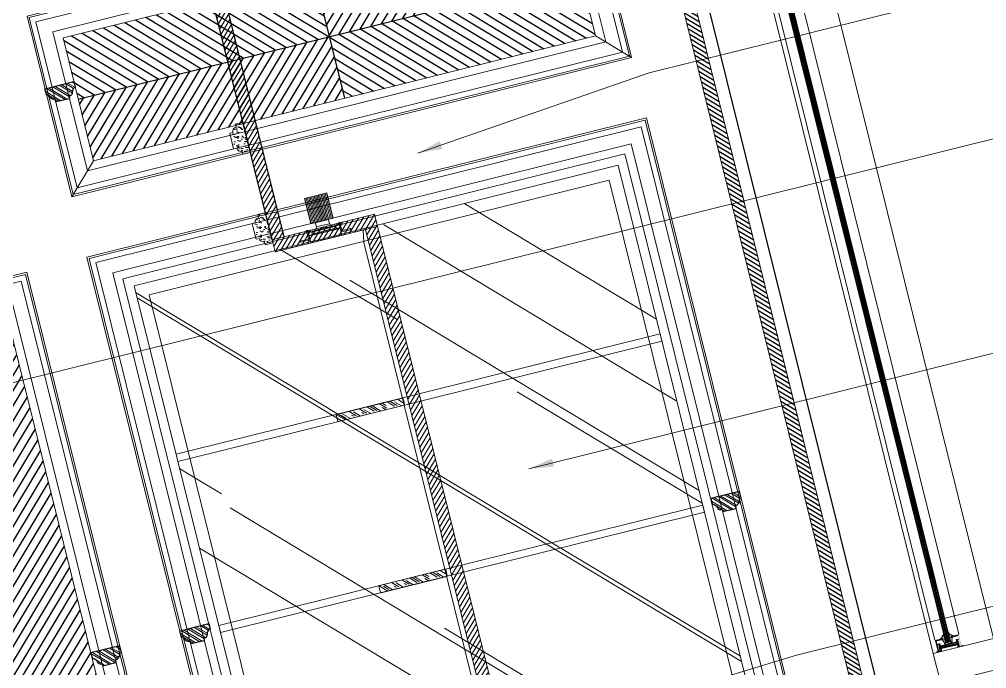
# Model space of a CAD drawing. Header units: inches. Extents: x 252212 to 296477, y 417293 to 492071.
# Drawn here: x 269082 to 270642, y 474180 to 475227 of the extents above; entities that cross this region are included whole.
import ezdxf

# ---------------------------------------------------------------- set-up
doc = ezdxf.new("R2010")
doc.units = ezdxf.units.IN
doc.header["$MEASUREMENT"] = 0
for name, color, linetype in [('8', 8, 'Continuous'), ('gypsum', 31, 'Continuous'), ('Layer1', 1, 'Continuous'), ('Layer2', 2, 'Continuous'), ('Layer7', 8, 'Continuous'), ('MARBLE HATCH', 251, 'Continuous'), ('WOOD LINES', 35, 'Continuous')]:
    doc.layers.add(name, color=color, linetype=linetype)
for name, color, linetype, lineweight in [('A-FLOR-SLAB', 5, 'Continuous', 40), ('A-GLAZ', 134, 'Continuous', 18), ('A-RNDR-ALUM', 1, 'Continuous', 9), ('A-RNDR-PT36', 253, 'Continuous', 20), ('Glass', 4, 'Continuous', 0), ('Glass-Mirror', 4, 'Continuous', 0), ('GRC Hatch', 253, 'Continuous', 0), ('ID-NOTES', 3, 'Continuous', 0), ('Lighting', 7, 'Continuous', 0), ('Marble', 6, 'Continuous', 0)]:
    doc.layers.add(name, color=color, linetype=linetype, lineweight=lineweight)
doc.styles.add('ZZ-Dim All', font='romans.shx', dxfattribs={"width": 0.8})
doc.dimstyles.new('DIM 0200', dxfattribs={"dimscale": 200, "dimtxt": 1, "dimasz": 0.8, "dimexe": 0.5, "dimexo": 1, "dimgap": 0.4, "dimtad": 1, "dimdec": 0, "dimrnd": 10, "dimdsep": 46, "dimtxsty": 'ZZ-Dim All', "dimblk1": 'ARCHTICK', "dimblk2": 'ARCHTICK', "dimsah": 1, "dimcen": 1, "dimdle": 0.5, "dimclrd": 256, "dimclre": 256, "dimclrt": 256, "dimadec": 0, "dimazin": 2, "dimtfac": 1, "dimtdec": 0, "dimtix": 1, "dimtmove": 2, "dimatfit": 2, "dimfxl": 1, "dimfxlon": 1, "dimtolj": 1, "dimtzin": 0, "dimlwd": -1, "dimlwe": -1, "dimarcsym": 0})
pattern_1 = [(148.971423, (251801.224, 417538.058), (-6.443319, -10.711379), [])]
pattern_2 = [(58.971423, (251801.224, 417538.058), (-10.711379, 6.443319), [])]
pattern_3 = [(45, (-39154.6824, -48912.3394), (-4.4194174, 4.4194174), [])]

# ---------------------------------------------------------------- blocks, each defined once
blk = doc.blocks.new('GLAZ-4')
at = {"layer": 'A-GLAZ'}
for p, q in [((-26.3, 561.6, 0), (-26.3, 1741.5, 0)), ((-24.9, 561.6, 0), (-24.9, 1741.5, 0)), ((-23.6, 561.6, 0), (-23.6, 1741.5, 0)), ((-22.3, 561.6, 0), (-22.3, 1741.5, 0)), ((-20.9, 561.6, 0), (-20.9, 1741.5, 0)), ((-19.6, 561.6, 0), (-19.6, 1741.5, 0)), ((-18.3, 561.6, 0), (-18.3, 1741.5, 0))]:
    blk.add_line(p, q, dxfattribs=at)
at = {"layer": 'A-RNDR-ALUM'}
for p, q in [((-50, 1775, 0), (-50, 550, 0)), ((50, 1775, 0), (50, 550, 0)), ((-38.2, 560.7, 0), (-37.5, 560.7, 0)), ((-38.2, 560.7, 0), (-38.2, 552.6, 0)), ((-38.2, 560.7, 0), (-37.5, 560.7, 0)), ((-38.2, 560.7, 0), (-38.2, 552.6, 0)), ((-38.2, 552.6, 0), (-37.5, 552.6, 0)), ((-38.2, 552.6, 0), (-37.5, 552.6, 0)), ((-37.5, 560.7, 0), (-37.5, 552.6, 0)), ((-37.5, 560.7, 0), (-37.5, 552.6, 0)), ((-37.5, 559, 0), (-7.1, 559, 0)), ((-37.5, 559, 0), (-7.1, 559, 0)), ((-37.5, 557.8, 0), (-7.1, 557.8, 0)), ((-37.5, 557.8, 0), (-7.1, 557.8, 0)), ((-37.5, 556.6, 0), (-7.1, 556.6, 0)), ((-37.5, 556.6, 0), (-7.1, 556.6, 0)), ((-37.5, 555.5, 0), (-7.1, 555.5, 0)), ((-37.5, 555.5, 0), (-7.1, 555.5, 0)), ((-37.5, 554.3, 0), (-7.1, 554.3, 0)), ((-37.5, 554.3, 0), (-7.1, 554.3, 0)), ((-36, 560.7, 0), (-35.3, 560.7, 0)), ((-36, 560.7, 0), (-35.3, 560.7, 0)), ((-36, 552.6, 0), (-35.3, 552.6, 0)), ((-36, 552.6, 0), (-35.3, 552.6, 0)), ((-6.4, 560.7, 0), (-7.1, 560.7, 0)), ((-7.1, 560.7, 0), (-7.1, 552.6, 0)), ((-6.4, 560.7, 0), (-7.1, 560.7, 0)), ((-7.1, 560.7, 0), (-7.1, 552.6, 0)), ((-6.4, 552.6, 0), (-7.1, 552.6, 0)), ((-6.4, 552.6, 0), (-7.1, 552.6, 0)), ((-6.4, 560.7, 0), (-6.4, 552.6, 0)), ((-6.4, 560.7, 0), (-6.4, 552.6, 0))]:
    blk.add_line(p, q, dxfattribs=at)
at = {"layer": 'A-RNDR-ALUM', "elevation": 0}
blk.add_lwpolyline([(-14, 567.6), (-15.6, 567.6), (-15.6, 570.6, 0.015553), (-14.8, 570), (-11.6, 570, -0.104304), (-18.3, 576.1), (-18.3, 573.6, 0.016036), (-17.6, 572.8), (-17.6, 571.6), (-18.3, 570.9), (-18.3, 568.1), (-17.6, 568.7), (-17.6, 566.4), (-18.3, 565.7), (-18.3, 562.9), (-17.6, 563.5), (-17.6, 562.2, -0.414214), (-18.3, 561.6), (-26.3, 561.6, -0.414214), (-26.9, 562.2), (-26.9, 563.5), (-26.3, 562.9), (-26.3, 565.7), (-26.9, 566.4), (-26.9, 568.7), (-26.3, 568.1), (-26.3, 570.9), (-26.9, 571.6), (-26.9, 572.8, 0.016036), (-26.3, 573.6), (-26.3, 576.1, -0.104304), (-33, 570), (-29.8, 570, 0.015553), (-28.9, 570.6), (-28.9, 567.6), (-30.6, 567.6, -0.021646), (-28.9, 564.1), (-28.9, 562.2, 0.414214), (-26.3, 559.6), (-18.3, 559.6, 0.414214), (-15.6, 562.2), (-15.6, 564.1, -0.021646)], format="xyb", close=True, dxfattribs=at)
blk.add_lwpolyline([(-50, 550), (50, 550), (50, 500), (-50, 500)], close=True, dxfattribs=at)
at = {"layer": 'A-RNDR-ALUM', "const_width": 0.928, "elevation": 0}
for points in [[(-43.7, 551.4, 0.414214), (-44.2, 550.9)], [(-43.7, 551.4, 0.414214), (-44.2, 550.9)], [(-0.7, 551.4, -0.414214), (-0.2, 551)], [(-0.7, 551.4, -0.414214), (-0.2, 551)]]:
    blk.add_lwpolyline(points, format="xyb", dxfattribs=at)
at = {"layer": 'A-RNDR-ALUM'}
for points in [[(-40.6, 568.8, 0), (-40.6, 570, 0), (-29.9, 568.8, 0), (-29.9, 570, 0)], [(-40.6, 568.8, 0), (-40.6, 570, 0), (-29.9, 568.8, 0), (-29.9, 570, 0)], [(-40.6, 567.6, 0), (-40.6, 568.8, 0), (-29.9, 567.6, 0), (-29.9, 568.8, 0)], [(-40.6, 567.6, 0), (-40.6, 568.8, 0), (-29.9, 567.6, 0), (-29.9, 568.8, 0)], [(-39.8, 563.3, 0), (-39.8, 561.5, 0), (-35, 563.3, 0), (-36.9, 561.5, 0)], [(-39.8, 563.3, 0), (-39.8, 561.5, 0), (-35, 563.3, 0), (-36.9, 561.5, 0)], [(-36.9, 559.3, 0), (-35, 559.3, 0), (-36.9, 561.5, 0), (-35, 563.3, 0)], [(-36.9, 559.3, 0), (-35, 559.3, 0), (-36.9, 561.5, 0), (-35, 563.3, 0)], [(-4.3, 568.8, 0), (-4.3, 570, 0), (-15.1, 568.8, 0), (-15.1, 570, 0)], [(-4.3, 568.8, 0), (-4.3, 570, 0), (-15.1, 568.8, 0), (-15.1, 570, 0)], [(-4.3, 567.6, 0), (-4.3, 568.8, 0), (-15.1, 567.6, 0), (-15.1, 568.8, 0)], [(-4.3, 567.6, 0), (-4.3, 568.8, 0), (-15.1, 567.6, 0), (-15.1, 568.8, 0)], [(-4.6, 563.3, 0), (-4.6, 561.5, 0), (-9.4, 563.3, 0), (-7.5, 561.5, 0)], [(-7.5, 559.3, 0), (-9.4, 559.3, 0), (-7.5, 561.5, 0), (-9.4, 563.3, 0)], [(-4.6, 563.3, 0), (-4.6, 561.5, 0), (-9.4, 563.3, 0), (-7.5, 561.5, 0)], [(-7.5, 559.3, 0), (-9.4, 559.3, 0), (-7.5, 561.5, 0), (-9.4, 563.3, 0)], [(-44.6, 550, 0), (-44.6, 550.9, 0), (-42.2, 550, 0), (-43.7, 550.9, 0)], [(-44.6, 550, 0), (-44.6, 550.9, 0), (-42.2, 550, 0), (-43.7, 550.9, 0)], [(-42.2, 550, 0), (-43.7, 550.9, 0), (-42.2, 551.9, 0), (-43.7, 551.9, 0)], [(-42.2, 550, 0), (-43.7, 550.9, 0), (-42.2, 551.9, 0), (-43.7, 551.9, 0)], [(-36.9, 551.9, 0), (-35, 550, 0), (-39.8, 551.9, 0), (-39.8, 550, 0)], [(-36.9, 551.9, 0), (-35, 550, 0), (-39.8, 551.9, 0), (-39.8, 550, 0)], [(-36.9, 554, 0), (-35, 554, 0), (-36.9, 551.9, 0), (-35, 550, 0)], [(-36.9, 554, 0), (-35, 554, 0), (-36.9, 551.9, 0), (-35, 550, 0)], [(-7.5, 554, 0), (-9.4, 554, 0), (-7.5, 551.9, 0), (-9.4, 550, 0)], [(-7.5, 554, 0), (-9.4, 554, 0), (-7.5, 551.9, 0), (-9.4, 550, 0)], [(-7.5, 551.9, 0), (-9.4, 550, 0), (-4.6, 551.9, 0), (-4.6, 550, 0)], [(-7.5, 551.9, 0), (-9.4, 550, 0), (-4.6, 551.9, 0), (-4.6, 550, 0)], [(-2.2, 550, 0), (-0.7, 550.9, 0), (-2.2, 551.9, 0), (-0.7, 551.9, 0)], [(-2.2, 550, 0), (-0.7, 550.9, 0), (-2.2, 551.9, 0), (-0.7, 551.9, 0)], [(0.2, 550, 0), (0.2, 550.9, 0), (-2.2, 550, 0), (-0.7, 550.9, 0)], [(0.2, 550, 0), (0.2, 550.9, 0), (-2.2, 550, 0), (-0.7, 550.9, 0)]]:
    blk.add_solid(points, dxfattribs=at)
for points in [[(-42.2, 570, 0), (-39.8, 567.6, 0), (-42.2, 550, 0), (-39.8, 550, 0)], [(-42.2, 570, 0), (-39.8, 567.6, 0), (-40.1, 570, 0), (-40.1, 567.6, 0)], [(-42.2, 570, 0), (-39.8, 567.6, 0), (-42.2, 550, 0), (-39.8, 550, 0)], [(-42.2, 570, 0), (-39.8, 567.6, 0), (-40.1, 570, 0), (-40.1, 567.6, 0)], [(-4.6, 567.6, 0), (-2.2, 570, 0), (-4.6, 550, 0), (-2.2, 550, 0)], [(-2.2, 570, 0), (-4.6, 567.6, 0), (-4.3, 570, 0), (-4.3, 567.6, 0)], [(-4.6, 567.6, 0), (-2.2, 570, 0), (-4.6, 550, 0), (-2.2, 550, 0)], [(-2.2, 570, 0), (-4.6, 567.6, 0), (-4.3, 570, 0), (-4.3, 567.6, 0)]]:
    blk.add_trace(points, dxfattribs=at)
at = {"layer": 'A-RNDR-PT36'}
for p, q in [((-42.2, 570, 0), (-42.2, 1730, 0)), ((-2.2, 1730, 0), (-2.2, 570, 0))]:
    blk.add_line(p, q, dxfattribs=at)
blk = doc.blocks.new('GF-11_SEC B')
at = {"layer": 'Layer1'}
blk.add_lwpolyline([(18422.8, 408.2), (18422.8, -851.8)], dxfattribs=at)
at = {"layer": 'A-FLOR-SLAB', "xscale": -1}
blk.add_blockref('GLAZ-4', (18272.8, -1371.8, 0), dxfattribs=at)
blk = doc.blocks.new('SECTION A AND B CEILING')
at = {"layer": '8'}
h = blk.add_hatch(dxfattribs=at)
h.set_pattern_fill('ANSI31', color=256, scale=100, style=0)
edge = h.paths.add_edge_path()
edge.add_line((113691.1, 11126.9), (116053.5, 11126.9))
edge.add_arc((116053.5, 10976.9), 150, 0, 90, ccw=False)
edge.add_line((116203.5, 10976.9), (116203.5, 10801.9))
edge.add_line((116203.5, 10801.9), (116115, 10801.9))
edge.add_line((116115, 10801.9), (116058.4, 10876.9))
edge.add_line((116058.4, 10876.9), (116019.3, 10876.9))
edge.add_line((116019.3, 10876.9), (116019.3, 10854.4))
edge.add_line((116019.3, 10854.4), (116028.3, 10854.4))
edge.add_line((116028.3, 10854.4), (116028.3, 10846.9))
edge.add_arc((116029.2, 10819), 28, 29.519, 91.8217, ccw=False)
edge.add_arc((116021.1, 10817.3), 35.9, 6.5273, 25.3967, ccw=False)
edge.add_arc((115725.5, 10783.3), 333.5, 4.7514, 6.5687, ccw=False)
edge.add_arc((116111, 10816.6), 53.5, 186.1636, 202.8448)
edge.add_arc((116078, 10803.7), 18.1, -154.2285, -83.169)
edge.add_line((116080.1, 10785.8), (116080.1, 10782.8))
edge.add_arc((116080.1, 10775), 7.8, 90, 308.4673)
edge.add_line((116085, 10768.9), (116085, 10759.9))
edge.add_arc((116085, 10738.9), 21, 0, 90, ccw=False)
edge.add_line((116106, 10738.9), (116155, 10738.9))
edge.add_line((116155, 10738.9), (116155, 10693.9))
edge.add_line((116155, 10693.9), (116275, 10693.9))
edge.add_line((116275, 10693.9), (116275, 10713.9))
edge.add_line((116275, 10713.9), (116295, 10713.9))
edge.add_line((116295, 10713.9), (116295, 10738.9))
edge.add_line((116295, 10738.9), (116228.5, 10738.9))
edge.add_line((116228.5, 10738.9), (116228.5, 10976.9))
edge.add_arc((116053.5, 10976.9), 175, 0, 90)
edge.add_line((116053.5, 11151.9), (113691.1, 11151.9))
edge.add_line((113691.1, 11151.9), (113166.5, 11151.9))
edge.add_arc((113166.5, 10976.9), 175, 90, 180)
edge.add_line((112991.5, 10976.9), (112991.5, 10738.9))
edge.add_line((112991.5, 10738.9), (112925, 10738.9))
edge.add_line((112925, 10738.9), (112925, 10713.9))
edge.add_line((112925, 10713.9), (112945, 10713.9))
edge.add_line((112945, 10713.9), (112945, 10693.9))
edge.add_line((112945, 10693.9), (113065, 10693.9))
edge.add_line((113065, 10693.9), (113065, 10738.9))
edge.add_line((113065, 10738.9), (113114, 10738.9))
edge.add_arc((113135, 10738.9), 21, 90, 180, ccw=False)
edge.add_line((113135, 10759.9), (113135, 10768.9))
edge.add_arc((113139.8, 10775), 7.8, -128.4673, 90)
edge.add_line((113139.8, 10782.8), (113139.8, 10785.8))
edge.add_arc((113142, 10803.7), 18.1, -96.831, -25.7715)
edge.add_arc((113109, 10816.6), 53.5, -22.8448, -6.1636)
edge.add_arc((113494.5, 10783.3), 333.5, 173.4313, 175.2486, ccw=False)
edge.add_arc((113198.9, 10817.3), 35.9, 154.6033, 173.4727, ccw=False)
edge.add_arc((113190.8, 10819), 28, 88.1783, 150.481, ccw=False)
edge.add_line((113191.7, 10846.9), (113191.7, 10854.4))
edge.add_line((113191.7, 10854.4), (113200.7, 10854.4))
edge.add_line((113200.7, 10854.4), (113200.7, 10876.9))
edge.add_line((113200.7, 10876.9), (113161.6, 10876.9))
edge.add_line((113161.6, 10876.9), (113105, 10801.9))
edge.add_line((113105, 10801.9), (113016.5, 10801.9))
edge.add_line((113016.5, 10801.9), (113016.5, 10976.9))
edge.add_arc((113166.5, 10976.9), 150, 90, 180, ccw=False)
edge.add_line((113166.5, 11126.9), (113691.1, 11126.9))
blk = doc.blocks.new('_ARCHTICK')
at = {"color": 0, "linetype": 'ByBlock', "const_width": 0.15}
blk.add_lwpolyline([(-0.5, -0.5), (0.5, 0.5)], dxfattribs=at)
blk = doc.blocks.new('altatensione trimless roudn  47225.757.U56 side')
at = {"layer": 'Lighting', "lineweight": 0}
h = blk.add_hatch(dxfattribs=at)
h.set_pattern_fill('ANSI31', color=256, scale=30, angle=45)
h.paths.add_polyline_path([(16921.6, -4305.8), (16890.6, -4305.8), (16890.6, -4375.9), (16921.6, -4375.9)])
h.paths.add_polyline_path([(16952.6, -4305.8), (16921.6, -4305.8), (16921.6, -4375.9), (16952.6, -4375.9)])
for points in [[(16921.6, -4375.9), (16890.6, -4375.9), (16890.6, -4305.8), (16921.6, -4305.8)], [(16921.6, -4375.9), (16952.6, -4375.9), (16952.6, -4305.8), (16921.6, -4305.8)]]:
    blk.add_lwpolyline(points, dxfattribs=at)
at = {"layer": 'Lighting'}
for points in [[(16878.6, -4406.7), (16887, -4406.7), (16887, -4405.2), (16878.6, -4405.2), (16878.6, -4390.7), (16875.6, -4390.7), (16875.6, -4413.2, -0.414214), (16874.6, -4414.2), (16852.1, -4414.2, 0.414214), (16851.1, -4415.2), (16851.1, -4416.2, 0.414214), (16852.1, -4417.2), (16877.6, -4417.2, 0.414214), (16878.6, -4416.2)], [(16964.6, -4406.7), (16956.3, -4406.7), (16956.3, -4405.2), (16964.6, -4405.2), (16964.6, -4390.7), (16967.6, -4390.7), (16967.6, -4413.2, 0.414214), (16968.6, -4414.2), (16991.1, -4414.2, -0.414214), (16992.1, -4415.2), (16992.1, -4416.2, -0.414214), (16991.1, -4417.2), (16965.6, -4417.2, -0.414214), (16964.6, -4416.2)]]:
    blk.add_lwpolyline(points, format="xyb", close=True, dxfattribs=at)
for points in [[(16881.3, -4394.2), (16878.6, -4394.2), (16878.6, -4397.2), (16881.3, -4397.2)], [(16961.9, -4394.2), (16964.6, -4394.2), (16964.6, -4397.2), (16961.9, -4397.2)], [(16878.6, -4406.7), (16964.6, -4406.7), (16964.6, -4426), (16878.6, -4426)], [(16888.6, -4398.7), (16954.6, -4398.7), (16954.6, -4403.7), (16888.6, -4403.7)]]:
    blk.add_lwpolyline(points, close=True, dxfattribs=at)
for points in [[(16921.6, -4387.9), (16903.3, -4387.9), (16900, -4396.1), (16919.3, -4396.1)], [(16921.6, -4387.9), (16903.3, -4387.9), (16903.3, -4376.2), (16921.6, -4376.2)], [(16921.6, -4387.9), (16940, -4387.9), (16940, -4376.2), (16921.6, -4376.2)], [(16921.6, -4387.9), (16940, -4387.9), (16943.3, -4396.1), (16923.9, -4396.1)], [(16921.6, -4398.7), (16895.5, -4398.7), (16895.5, -4396.1), (16919.3, -4396.1)], [(16921.6, -4398.7), (16947.7, -4398.7), (16947.7, -4396.1), (16923.9, -4396.1)]]:
    blk.add_lwpolyline(points, dxfattribs=at)
at = {"layer": 'Lighting', "lineweight": 0}
blk.add_lwpolyline([(16919.3, -4398.7), (16919.3, -4396.1, -1), (16923.9, -4396.1), (16923.9, -4398.7)], format="xyb", dxfattribs=at)
blk.add_lwpolyline([(16887, -4403.7), (16956.3, -4403.7), (16956.3, -4406.7), (16887, -4406.7)], close=True, dxfattribs=at)
at = {"layer": 'Lighting'}
for centre, radius, start, end in [((16876.7, -4395.7), 2.17, 120.9397, 239.0603), ((16893.7, -4398.7), 5.15, 119.0408, 179.0821), ((16949.5, -4398.7), 5.15, 0.9179, 60.9592), ((16966.5, -4395.7), 2.17, 300.9397, 59.0603)]:
    blk.add_arc(centre, radius, start, end, dxfattribs=at)
blk = doc.blocks.new('side')
at = {"layer": 'GRC Hatch'}
h = blk.add_hatch(dxfattribs=at)
h.set_pattern_fill('ANSI31', color=256, scale=50, angle=-13.9714, style=0)
h.set_pattern_definition([(45, (-117061.349, -43787.657), (-4.41941738, 4.41941738), [])])
h.paths.add_polyline_path([(-20, 3100), (0, 3100), (0, 2454.7), (-20, 2454.7)])
h = blk.add_hatch(dxfattribs=at)
h.set_pattern_fill('ANSI31', color=256, scale=50, angle=-13.9714, style=0)
h.set_pattern_definition(pattern_3)
h.paths.add_polyline_path([(150, 2454.7), (-20, 2454.7), (-20, 2449.6), (-20, 2434.7), (150, 2434.7)])
h = blk.add_hatch(dxfattribs=at)
h.set_pattern_fill('ANSI31', color=256, scale=50, angle=-13.9714, style=0)
h.set_pattern_definition(pattern_3)
h.paths.add_polyline_path([(150, 2434.7), (130, 2434.7), (130, 1013), (150, 1013)])
at = {"layer": 'Marble', "lineweight": 0}
h = blk.add_hatch(dxfattribs=at)
h.set_pattern_fill('AR-SAND', color=256, scale=5, angle=90)
h.set_pattern_definition([(232.5, (-86465.463, 16929.415), (-9.63411885, 0.3149668), [0, -7.6, 0, -8.5, 0, -8.125]), (262.5, (-86465.463, 16929.415), (-14.1107303, -8.8488835), [0, -4.1, 0, -6.85, 0, -2.625]), (302.5, (-86465.463, 16935.565), (-0.0282953, -15.5707093), [0, -2.5, 0, -9, 0, -11.75]), (312.5, (-86465.463, 16935.565), (-4.3883778, -15.030633), [0, -1.25, 0, -5.9, 0, -6.75])])
edge = h.paths.add_edge_path()
edge.add_line((-20, 2599.9), (-32.9, 2599.9))
edge.add_line((-32.9, 2599.9), (-32.9, 2604.9))
edge.add_arc((-32.9, 2612), 7.08, 180.0586, 269.9414, ccw=False)
edge.add_line((-40, 2612), (-45, 2612))
edge.add_line((-45, 2612), (-45, 2637.9))
edge.add_line((-45, 2637.9), (-40, 2637.9))
edge.add_arc((-32.9, 2637.9), 7.08, 90.0586, 179.9414, ccw=False)
edge.add_line((-32.9, 2644.9), (-32.9, 2649.9))
edge.add_line((-32.9, 2649.9), (-20, 2649.9))
edge.add_line((-20, 2649.9), (-20, 2599.9))
h = blk.add_hatch(dxfattribs=at)
h.set_pattern_fill('AR-SAND', color=256, scale=5, angle=90)
h.set_pattern_definition([(232.5, (-86465.463, 16779.089), (-9.63411885, 0.3149668), [0, -7.6, 0, -8.5, 0, -8.125]), (262.5, (-86465.463, 16779.089), (-14.1107303, -8.8488835), [0, -4.1, 0, -6.85, 0, -2.625]), (302.5, (-86465.463, 16785.239), (-0.0282953, -15.5707093), [0, -2.5, 0, -9, 0, -11.75]), (312.5, (-86465.463, 16785.239), (-4.3883778, -15.030633), [0, -1.25, 0, -5.9, 0, -6.75])])
edge = h.paths.add_edge_path()
edge.add_line((-20, 2449.6), (-32.9, 2449.6))
edge.add_line((-32.9, 2449.6), (-32.9, 2454.6))
edge.add_arc((-32.9, 2461.7), 7.08, 180.0586, 269.9414, ccw=False)
edge.add_line((-40, 2461.7), (-45, 2461.7))
edge.add_line((-45, 2461.7), (-45, 2487.6))
edge.add_line((-45, 2487.6), (-40, 2487.6))
edge.add_arc((-32.9, 2487.5), 7.08, 90.0586, 179.9414, ccw=False)
edge.add_line((-32.9, 2494.6), (-32.9, 2499.6))
edge.add_line((-32.9, 2499.6), (-20, 2499.6))
edge.add_line((-20, 2499.6), (-20, 2449.6))
at = {"layer": 'Glass-Mirror', "lineweight": 0}
for p, q in [((122, 2414.7, 0), (126, 2434.7, 0)), ((130, 2434.7, 0), (126, 2434.7, 0)), ((122, 1033, 0), (122, 2414.7, 0))]:
    blk.add_line(p, q, dxfattribs=at)
at = {"layer": 'Glass-Mirror', "lineweight": 0, "elevation": 0}
for points in [[(123, 2145.4), (123, 2155.4), (122, 2156.4), (13, 2156.4), (12, 2155.4), (12, 2145.4), (13, 2144.4), (122, 2144.4)], [(123, 1861), (123, 1871), (122, 1872), (13, 1872), (12, 1871), (12, 1861), (13, 1860), (122, 1860)]]:
    blk.add_lwpolyline(points, close=True, dxfattribs=at)
at = {"layer": 'GRC Hatch', "linetype": 'Continuous'}
for p, q in [((24.1, 2144.4, 0), (12.6, 2155.9, 0)), ((26.1, 2146.7, 0), (19, 2153.7, 0)), ((32.6, 2144.4, 0), (20.6, 2156.4, 0)), ((43, 2146.7, 0), (33.3, 2156.4, 0)), ((49.6, 2144.4, 0), (40.2, 2153.7, 0)), ((60, 2146.7, 0), (50.3, 2156.4, 0)), ((66.5, 2144.4, 0), (57.2, 2153.7, 0)), ((72.7, 2146.7, 0), (63, 2156.4, 0)), ((77, 2146.7, 0), (67.3, 2156.4, 0)), ((83.5, 2144.4, 0), (71.5, 2156.4, 0)), ((93.9, 2146.7, 0), (84.2, 2156.4, 0)), ((93.9, 2150.9, 0), (88.5, 2156.4, 0)), ((106.7, 2146.7, 0), (97, 2156.4, 0)), ((110.9, 2146.7, 0), (101.2, 2156.4, 0)), ((117.4, 2144.4, 0), (108.1, 2153.7, 0)), ((123, 2147.3, 0), (113.9, 2156.4, 0)), ((38.8, 2146.7, 0), (36, 2149.5, 0)), ((55.8, 2146.7, 0), (52.9, 2149.5, 0)), ((92, 2144.4, 0), (86.9, 2149.5, 0)), ((24.1, 1860, 0), (12.6, 1871.6, 0)), ((26.1, 1862.3, 0), (19, 1869.4, 0)), ((32.6, 1860, 0), (20.6, 1872, 0)), ((43, 1862.3, 0), (33.3, 1872, 0)), ((38.8, 1862.3, 0), (36, 1865.1, 0)), ((49.6, 1860, 0), (40.2, 1869.4, 0)), ((60, 1862.3, 0), (50.3, 1872, 0)), ((55.8, 1862.3, 0), (52.9, 1865.1, 0)), ((66.5, 1860, 0), (57.2, 1869.4, 0)), ((72.7, 1862.3, 0), (63, 1872, 0)), ((77, 1862.3, 0), (67.3, 1872, 0)), ((83.5, 1860, 0), (71.5, 1872, 0)), ((93.9, 1862.3, 0), (84.2, 1872, 0)), ((92, 1860, 0), (86.9, 1865.1, 0)), ((93.9, 1866.6, 0), (88.5, 1872, 0)), ((106.7, 1862.3, 0), (97, 1872, 0)), ((110.9, 1862.3, 0), (101.2, 1872, 0)), ((117.4, 1860, 0), (108.1, 1869.4, 0)), ((123, 1863, 0), (113.9, 1872, 0))]:
    blk.add_line(p, q, dxfattribs=at)
at = {"layer": 'Layer1', "color": 6}
for p, q in [((-20, 2454.7, 0), (-20, 3100, 0)), ((0, 2454.7, 0), (0, 3100, 0))]:
    blk.add_line(p, q, dxfattribs=at)
at = {"layer": 'Marble'}
blk.add_line((130, 1013, 0), (130, 2434.7, 0), dxfattribs=at)
at = {"layer": 'Marble', "elevation": 0}
for points in [[(-20, 2599.9), (-32.9, 2599.9), (-32.9, 2604.9, -0.413614), (-40, 2612), (-45, 2612), (-45, 2637.9), (-45, 2637.9), (-40, 2637.9, -0.413614), (-32.9, 2644.9), (-32.9, 2649.9), (-20, 2649.9), (-20, 2599.9)], [(-20, 2449.6), (-32.9, 2449.6), (-32.9, 2454.6, -0.413614), (-40, 2461.7), (-45, 2461.7), (-45, 2487.6), (-45, 2487.6), (-40, 2487.6, -0.413614), (-32.9, 2494.6), (-32.9, 2499.6), (-20, 2499.6), (-20, 2449.6)]]:
    blk.add_lwpolyline(points, format="xyb", dxfattribs=at)
blk.add_lwpolyline([(150, 1013), (-20, 1013), (-20, 993), (150, 993), (150, 2454.7), (-20, 2454.7), (-20, 2434.7), (150, 2434.7)], dxfattribs=at)
at = {"color": 2, "xscale": 0.6000000000003645, "yscale": 0.6000000000003645, "zscale": 0.6000000000003645}
blk.add_blockref('altatensione trimless roudn  47225.757.U56 side', (-10088, 5090.3, 0), dxfattribs=at)

msp = doc.modelspace()

# ---------------------------------------------------------------- hatches: boundary and pattern name
at = {"layer": 'Glass', "lineweight": 0}
h = msp.add_hatch(dxfattribs=at)
h.set_pattern_fill('AR-RROOF', color=256, scale=300, angle=58.9714)
h.set_pattern_definition([(148.9714, (291611.94, 475349.5), (-410.921, 597.2803), [4500, -600, 1500, -300]), (148.9714, (291347.35, 475683.7), (462.744, 187.2676), [900, -99, 1800, -225]), (148.9714, (291614.84, 475645.34), (-1233.1715, 976.3652), [2400, -420, 1200, -300])])
h.paths.add_polyline_path([(270389.9, 473615.4), (270047.4, 474992), (269267.5, 474795.4), (269610, 473418.8)])
at = {"layer": 'Layer7'}
h = msp.add_hatch(dxfattribs=at)
h.set_pattern_fill('ANSI31', color=256, scale=50, angle=13.9714, style=0)
h.set_pattern_definition([(148.971423, (302406.996, 482976.272), (3.2216596, 5.3556895), [])])
h.paths.add_polyline_path([(270813.2, 472671.7), (270793.8, 472666.9), (270045.4, 475675.1), (270064.8, 475680)])
at = {"layer": 'MARBLE HATCH', "lineweight": 0}
h = msp.add_hatch(dxfattribs=at)
h.set_pattern_fill('ANSI32', color=256, scale=20, angle=103.9714)
h.set_pattern_definition([(148.971423, (395350.6024, 470955.9066), (-3.86599147, -6.42682736), []), (148.971423, (395349.749, 470959.3376), (-3.86599147, -6.42682736), [])])
edge = h.paths.add_edge_path()
edge.add_arc((269137.3, 475107.2), 9, 193.9714, 238.9714, ccw=False)
edge.add_line((269128.6, 475105.1), (269125.7, 475104.4))
edge.add_line((269125.7, 475104.4), (269122.9, 475115.5))
edge.add_line((269122.9, 475115.5), (269169.5, 475127.1))
edge.add_line((269169.5, 475127.1), (269171.6, 475118.7))
edge.add_arc((269171, 475118.5), 0.556, -73.3745, 14.6102, ccw=False)
edge.add_arc((269175.3, 475110.7), 8.38, 119.2759, 184.4027)
edge.add_arc((269160.3, 475109.4), 6.65, -78.918, 5.5322, ccw=False)
edge.add_line((269161.6, 475102.9), (269162.3, 475100.1))
edge.add_arc((269161.7, 475100), 0.562, -76.0286, 13.9714, ccw=False)
edge.add_line((269161.9, 475099.4), (269141.1, 475094.3))
edge.add_arc((269141, 475094.8), 0.562, 193.9714, 283.9714, ccw=False)
edge.add_line((269140.4, 475094.7), (269139.5, 475098.5))
edge.add_arc((269138.6, 475115.6), 17.1, 249.87, 273.0728, ccw=False)
h = msp.add_hatch(dxfattribs=at)
h.set_pattern_fill('ANSI32', color=256, scale=20, angle=103.9714)
h.set_pattern_definition([(148.971423, (395786.492, 470136.123), (-3.86599147, -6.42682736), []), (148.971423, (395785.639, 470139.554), (-3.86599147, -6.42682736), [])])
edge = h.paths.add_edge_path()
edge.add_arc((270234.3, 474451.9), 9, -391.0286, -346.0286)
edge.add_line((270243, 474454.1), (270245.9, 474454.8))
edge.add_line((270245.9, 474454.8), (270243.2, 474466))
edge.add_line((270243.2, 474466), (270196.6, 474454.4))
edge.add_line((270196.6, 474454.4), (270198.7, 474446))
edge.add_arc((270199.2, 474446.1), 0.556, -166.6674, -78.6827)
edge.add_arc((270199.1, 474437.2), 8.38, -336.4599, -271.333, ccw=False)
edge.add_arc((270213, 474443.1), 6.65, -157.5893, -73.1392)
edge.add_line((270214.9, 474436.7), (270215.6, 474434))
edge.add_arc((270216.1, 474434.1), 0.562, -166.0286, -76.0286)
edge.add_line((270216.3, 474433.5), (270237, 474438.7))
edge.add_arc((270236.9, 474439.3), 0.562, -436.0286, -346.0286)
edge.add_line((270237.4, 474439.4), (270236.5, 474443.2))
edge.add_arc((270229.3, 474458.7), 17.1, -425.13, -401.9272)
h = msp.add_hatch(dxfattribs=at)
h.set_pattern_fill('ANSI32', color=256, scale=20, angle=103.9714)
h.set_pattern_definition([(148.971423, (395568.083, 470081.783), (-3.86599147, -6.42682736), []), (148.971423, (395567.229, 470085.214), (-3.86599147, -6.42682736), [])])
edge = h.paths.add_edge_path()
edge.add_arc((269354.8, 474233.1), 9, 193.9714, 238.9714, ccw=False)
edge.add_line((269346.1, 474231), (269343.2, 474230.2))
edge.add_line((269343.2, 474230.2), (269340.4, 474241.4))
edge.add_line((269340.4, 474241.4), (269387, 474253))
edge.add_line((269387, 474253), (269389.1, 474244.5))
edge.add_arc((269388.5, 474244.4), 0.556, -73.3745, 14.6102, ccw=False)
edge.add_arc((269392.8, 474236.5), 8.38, 119.2759, 184.4027)
edge.add_arc((269377.8, 474235.3), 6.65, -78.918, 5.5322, ccw=False)
edge.add_line((269379.1, 474228.7), (269379.8, 474226))
edge.add_arc((269379.2, 474225.9), 0.562, -76.0286, 13.9714, ccw=False)
edge.add_line((269379.3, 474225.3), (269358.6, 474220.2))
edge.add_arc((269358.5, 474220.7), 0.562, 193.9714, 283.9714, ccw=False)
edge.add_line((269357.9, 474220.6), (269357, 474224.4))
edge.add_arc((269356.1, 474241.5), 17.1, 249.87, 273.0728, ccw=False)
h = msp.add_hatch(dxfattribs=at)
h.set_pattern_fill('ANSI32', color=256, scale=20, angle=103.9714)
h.set_pattern_definition([(148.971423, (396533.068, 470321.87), (-3.86599147, -6.42682736), []), (148.971423, (396532.215, 470325.301), (-3.86599147, -6.42682736), [])])
edge = h.paths.add_edge_path()
edge.add_arc((269234.5, 474203.2), 9, -391.0286, -346.0286)
edge.add_line((269243.2, 474205.4), (269246.1, 474206.1))
edge.add_line((269246.1, 474206.1), (269243.3, 474217.2))
edge.add_line((269243.3, 474217.2), (269196.8, 474205.7))
edge.add_line((269196.8, 474205.7), (269198.9, 474197.2))
edge.add_arc((269199.4, 474197.3), 0.556, -166.6674, -78.6827)
edge.add_arc((269199.3, 474188.4), 8.38, -336.4599, -271.333, ccw=False)
edge.add_arc((269213.1, 474194.3), 6.65, -157.5893, -73.1392)
edge.add_line((269215.1, 474187.9), (269215.8, 474185.2))
edge.add_arc((269216.3, 474185.3), 0.562, -166.0286, -76.0286)
edge.add_line((269216.4, 474184.8), (269237.2, 474190))
edge.add_arc((269237, 474190.5), 0.562, -436.0286, -346.0286)
edge.add_line((269237.6, 474190.6), (269236.6, 474194.5))
edge.add_arc((269229.4, 474210), 17.1, -425.13, -401.9272)
at = {"layer": 'WOOD LINES'}
h = msp.add_hatch(dxfattribs=at)
h.set_pattern_fill('ANSI31', color=256, scale=100, style=0)
h.set_pattern_definition(pattern_2)
h.paths.add_polyline_path([(269556.8, 475298), (269961.6, 475398.7), (269986.3, 475299.7), (269581.5, 475199)])
h = msp.add_hatch(dxfattribs=at)
h.set_pattern_fill('ANSI31', color=256, scale=100, angle=90, style=0)
h.set_pattern_definition(pattern_1)
h.paths.add_polyline_path([(269581.5, 475199), (269986.3, 475299.7), (270010.9, 475200.7), (269606.1, 475100)])
h = msp.add_hatch(dxfattribs=at)
h.set_pattern_fill('ANSI31', color=256, scale=100, angle=90, style=0)
h.set_pattern_definition(pattern_1)
h.paths.add_polyline_path([(269152, 475197.3), (269556.8, 475298), (269581.5, 475199), (269176.6, 475098.3)])
h = msp.add_hatch(dxfattribs=at)
h.set_pattern_fill('ANSI31', color=256, scale=100, style=0)
h.set_pattern_definition(pattern_2)
h.paths.add_polyline_path([(269176.6, 475098.3), (269581.5, 475199), (269606.1, 475100), (269201.3, 474999.3)])
h = msp.add_hatch(dxfattribs=at)
h.set_pattern_fill('ANSI31', color=256, scale=100, style=0)
h.set_pattern_definition([(58.971423, (251864.537, 417553.81), (-10.711379, 6.443319), [])])
h.paths.add_polyline_path([(268567, 474639.2), (269058.5, 474761.5), (269234, 474056.1), (268742.5, 473933.9)])

# ---------------------------------------------------------------- linework, layer by layer
at = {"layer": '8', "color": 6, "lineweight": 0, "ltscale": 5, "elevation": 0}
msp.add_lwpolyline([(270813.2, 472671.7), (270793.8, 472666.9), (270045.4, 475675.1), (270064.8, 475680)], close=True, dxfattribs=at)
at = {"layer": 'Glass', "lineweight": 0, "elevation": 0}
for points in [[(269266.9, 474797.8), (270047.4, 474992), (270391.1, 473610.5), (269610.6, 473416.3)], [(269291.1, 474783.3), (270032.8, 474967.8), (270366.8, 473625.1), (269625.2, 473440.6)]]:
    msp.add_lwpolyline(points, close=True, dxfattribs=at)
for points in [[(270115, 474720.1), (269334.4, 474525.9), (269337.3, 474514.2), (270117.9, 474708.4), (270115, 474720.1)], [(270183.7, 474444.1), (269403.1, 474249.9), (269406, 474238.3), (270186.6, 474432.5), (270183.7, 474444.1)]]:
    msp.add_lwpolyline(points, dxfattribs=at)
at = {"layer": 'Layer2', "elevation": 0}
for points in [[(269128.6, 475105.1), (269125.7, 475104.4), (269122.9, 475115.5), (269169.5, 475127.1), (269171.6, 475118.7, -0.403949), (269171.2, 475118, 0.292074), (269166.9, 475110, -0.386119), (269161.6, 475102.9), (269162.3, 475100.1, -0.414214), (269161.9, 475099.4), (269141.1, 475094.3, -0.414214), (269140.4, 475094.7), (269139.5, 475098.5, -0.414214), (269128.6, 475105.1, 0.414214)], [(270243, 474454.1), (270245.9, 474454.8), (270243.2, 474466), (270196.6, 474454.4), (270198.7, 474446, 0.403949), (270199.3, 474445.5, -0.292074), (270206.8, 474440.5, 0.386119), (270214.9, 474436.7), (270215.6, 474434, 0.414214), (270216.3, 474433.5), (270237, 474438.7, 0.414214), (270237.4, 474439.4), (270236.5, 474443.2, 0.414214), (270243, 474454.1, -0.414214)], [(269346.1, 474231), (269343.2, 474230.2), (269340.4, 474241.4), (269387, 474253), (269389.1, 474244.5, -0.403949), (269388.7, 474243.9, 0.292074), (269384.4, 474235.9, -0.386119), (269379.1, 474228.7), (269379.8, 474226, -0.414214), (269379.3, 474225.3), (269358.6, 474220.2, -0.414214), (269357.9, 474220.6), (269357, 474224.4, -0.414214), (269346.1, 474231, 0.414214)], [(269243.2, 474205.4), (269246.1, 474206.1), (269243.3, 474217.2), (269196.8, 474205.7), (269198.9, 474197.2, 0.403949), (269199.5, 474196.8, -0.292074), (269207, 474191.8, 0.386119), (269215.1, 474187.9), (269215.8, 474185.2, 0.414214), (269216.4, 474184.8), (269237.2, 474190, 0.414214), (269237.6, 474190.6), (269236.6, 474194.5, 0.414214), (269243.2, 474205.4, -0.414214)]]:
    msp.add_lwpolyline(points, format="xyb", dxfattribs=at)
at = {"layer": 'Marble', "ltscale": 1000}
for p, q in [((270010.9, 475200.7, 0), (270069.1, 475165.7, 0)), ((269166.3, 474941.1, 0), (269201.3, 474999.3, 0))]:
    msp.add_line(p, q, dxfattribs=at)
at = {"layer": 'Marble', "ltscale": 1000, "elevation": 0}
for points in [[(269093.9, 475232.3), (269996.6, 475456.9), (270069.1, 475165.7), (269166.3, 474941.1)], [(269097.5, 475230.1), (269994.4, 475453.2), (270065.4, 475167.9), (269168.5, 474944.8)], [(269108.4, 475223.5), (269987.9, 475442.3), (270054.5, 475174.5), (269175, 474955.7)], [(269135.7, 475207.1), (269971.5, 475415.1), (270027.3, 475190.9), (269191.4, 474982.9)], [(269152, 475197.3), (269961.6, 475398.7), (270010.9, 475200.7), (269201.3, 474999.3)], [(269190.5, 474843.8), (270093.3, 475068.4), (270467.4, 473564.6), (269564.6, 473340)], [(269194.1, 474841.6), (270091.1, 475064.7), (270463.8, 473566.8), (269566.8, 473343.6)], [(269205.1, 474835), (270084.5, 475053.8), (270452.9, 473573.3), (269573.4, 473354.5)], [(269232.3, 474818.6), (270068.1, 475026.6), (270425.6, 473589.8), (269589.8, 473381.8)], [(269248.7, 474808.8), (270058.3, 475010.2), (270409.3, 473599.6), (269599.6, 473398.2)], [(269266.9, 474797.8), (270047.4, 474992), (270391.1, 473610.5), (269610.6, 473416.3)], [(268016.7, 474551.7), (269093.5, 474819.6), (269467.6, 473315.8), (268390.8, 473047.9)], [(268020.3, 474549.5), (269091.3, 474816), (269464, 473318), (268393, 473051.6)], [(268031.2, 474543), (269084.7, 474805.1), (269453.1, 473324.6), (268399.6, 473062.5)], [(268058.5, 474526.6), (269068.3, 474777.8), (269425.8, 473341), (268416, 473089.8)], [(268074.9, 474516.7), (269058.5, 474761.5), (269409.4, 473350.8), (268425.8, 473106.1)]]:
    msp.add_lwpolyline(points, close=True, dxfattribs=at)
at = {"layer": 'WOOD LINES'}
for p, q in [((269986.3, 475299.7, 0), (269176.6, 475098.3, 0)), ((269556.8, 475298, 0), (269606.1, 475100, 0))]:
    msp.add_line(p, q, dxfattribs=at)

# ---------------------------------------------------------------- block references
at = {"xscale": -1, "rotation": 13.97142328298426}
msp.add_blockref('GF-11_SEC B', (288137.8, 479426.1, 0), dxfattribs=at)
at = {"rotation": 13.97142328298567}
msp.add_blockref('side', (270101.5, 472494.6, 0), dxfattribs=at)
at = {"layer": 'gypsum', "color": 0, "xscale": -1, "rotation": 13.97142328298426}
msp.add_blockref('SECTION A AND B CEILING', (382235.7, 492465, 0), dxfattribs=at)

# ---------------------------------------------------------------- leaders
at = {"layer": 'ID-NOTES'}
for points in [[(269724, 475011.6, 0), (270097.3, 475140.9, 0), (271091, 475388.1, 0)], [(268745, 474814.2, 0), (269059.3, 474638.2, 0), (271133.4, 475154.2, 0)], [(269903.4, 474502.7, 0), (271223.2, 474831, 0)], [(269153.2, 473843.2, 0), (270334.7, 474202, 0), (271328.4, 474449.2, 0)]]:
    msp.add_leader(points, dimstyle='DIM 0200', override={"dimasz": 0.2, "dimtad": 0, "dimclrd": 8}, dxfattribs=at)

doc.saveas('drawing.dxf')
